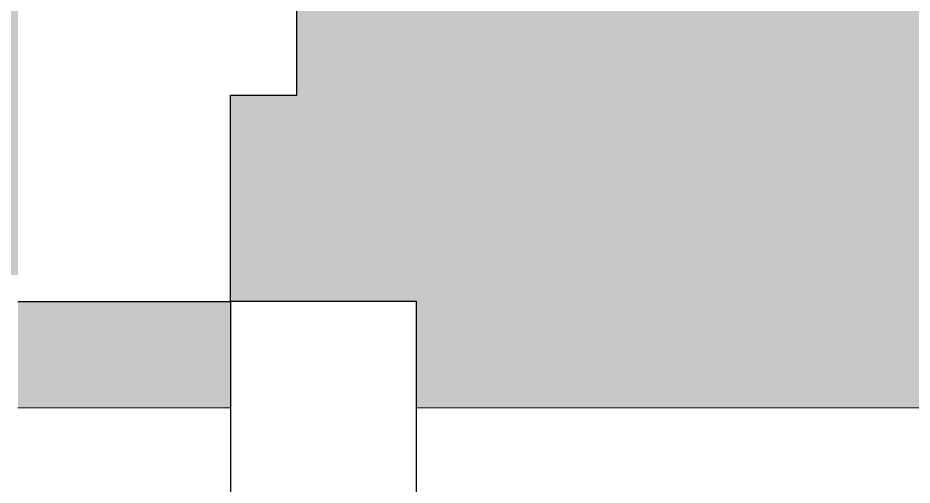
# Model space of a CAD drawing. Header units: inches. Extents: x -4061 to -1937, y 9836 to 11171.
# Drawn here: x -3494.92 to -3486.51, y 10344.86 to 10349.25 of the extents above; entities that cross this region are included whole.
import ezdxf

# ---------------------------------------------------------------- set-up
doc = ezdxf.new("R2010")
doc.units = ezdxf.units.IN
doc.header["$MEASUREMENT"] = 0
for name, color, linetype, lineweight in [('A-DOOR', 31, 'Continuous', 18), ('A-DOOR-6', 31, 'Continuous', 30), ('A-DOOR-7', 31, 'Continuous', 9), ('A-DOOR-FRAM', 31, 'Continuous', 30), ('A-WALL-PATT-6', 111, 'Continuous', 9), ('I-WALL', 2, 'Continuous', 18), ('I-WALL-1', 2, 'Continuous', 5)]:
    doc.layers.add(name, color=color, linetype=linetype, lineweight=lineweight)
pattern_1 = [(0, (0, -1152), (20.48, 5.12), [0.845, -14.515, 0.845, -14.515, -81.92]), (0, (0, -1152), (20.48, 5.12), [-30.72, 0.845, -29.875, 0.845, -14.515, -35.84]), (0, (0, -1152), (20.48, 5.12), [-76.8, 0.845, -9.395, 0.845, -24.755]), (120, (7.68, -1149.44), (-14.67405, 15.1762003), [0.845, -14.515, 0.845, -14.515, -81.92]), (120, (7.68, -1149.44), (-14.67405, 15.1762003), [-30.72, 0.845, -29.875, 0.845, -14.515, -35.84]), (120, (7.68, -1149.44), (-14.67405, 15.1762003), [-76.8, 0.845, -9.395, 0.845, -24.755]), (240, (10.24, -1139.2), (-5.80595, -20.2962003), [0.845, -14.515, 0.845, -14.515, -81.92]), (240, (10.24, -1139.2), (-5.80595, -20.2962003), [-30.72, 0.845, -29.875, 0.845, -14.515, -35.84]), (240, (10.24, -1139.2), (-5.80595, -20.2962003), [-76.8, 0.845, -9.395, 0.845, -24.755])]

# ---------------------------------------------------------------- blocks, each defined once
blk = doc.blocks.new('HOLLOW METAL - UNIT DOOR-1759293-ENLARGED RCP - 1ST FLOOR PLAN - WEST')
at = {"layer": 'A-DOOR-6'}
for p, q in [((16.25, 38.25), (16.25, 2.25)), ((18, 2.25), (18, 38.25)), ((16.25, 2.25), (18, 2.25))]:
    blk.add_line(p, q, dxfattribs=at)
at = {"layer": 'A-DOOR-7'}
blk.add_arc((18, 2.25), 36, 90, 180, dxfattribs=at)
at = {"layer": 'A-DOOR-FRAM'}
for p, q in [((18, 2.25), (18, 0.3125)), ((20, 2.25), (18, 2.25)), ((18, 0.3125), (17.375, 0.3125)), ((17.375, 0.3125), (17.375, -1.5625))]:
    blk.add_line(p, q, dxfattribs=at)

msp = doc.modelspace()

# ---------------------------------------------------------------- hatches: boundary and pattern name
at = {"layer": 'A-WALL-PATT-6'}
h = msp.add_hatch(dxfattribs=at)
h.set_pattern_fill('FP_10', color=256, style=0, pattern_type=2)
h.set_pattern_definition([(161.57, (0.32, -1151.68), (-2.560496185, -0.000537386), [0, -18.214, 2.022, 0]), (18.43, (-0.32, -1151.68), (-2.560496185, 0.000537386), [0, -18.214, 2.022, 0]), (108.43, (0.32, -1151.68), (1.27922091, -6.400876726), [6.07, -14.166]), (71.57, (-0.32, -1151.68), (1.27922091, 6.400876726), [6.07, -14.166])])
h.paths.add_polyline_path([(-3416.6487, 10346.8394), (-3413.7737, 10346.8394), (-3413.7737, 10350.3394), (-3454.9237, 10350.3394), (-3454.9237, 10346.8394), (-3421.439, 10346.8394)], flags=0)
h.paths.add_polyline_path([(-3764.1391, 10346.8394), (-3494.9237, 10346.8394), (-3494.9237, 10350.3394), (-3822.7237, 10350.3394), (-3822.7237, 10346.8394), (-3779.4681, 10346.8394)], flags=0)
h = msp.add_hatch(dxfattribs=at)
h.set_pattern_fill('FP_1', color=256, style=0, pattern_type=2)
h.set_pattern_definition(pattern_1)
h.paths.add_polyline_path([(-3416.2455, 10346.2144), (-3413.1487, 10346.2144), (-3413.7737, 10346.8394), (-3416.6487, 10346.8394), (-3416.6208, 10346.7962)], flags=0)
h.paths.add_polyline_path([(-3454.9237, 10346.2144), (-3417.2737, 10346.2144), (-3417.2737, 10346.8394), (-3454.9237, 10346.8394), (-3454.9237, 10346.5894)], flags=0)
h.paths.add_polyline_path([(-3748.8102, 10346.2144), (-3665.6044, 10346.2144), (-3665.6044, 10346.8394), (-3822.7237, 10346.8394), (-3822.7237, 10346.2144), (-3764.1391, 10346.2144)], flags=0)
h.paths.add_polyline_path([(-3595.5209, 10346.2144), (-3503.6737, 10346.2144), (-3503.6737, 10346.8394), (-3662.1044, 10346.8394), (-3662.1044, 10346.2144), (-3631.4794, 10346.2144)], flags=0)
h.paths.add_polyline_path([(-3494.9237, 10346.2144), (-3494.9237, 10346.8394), (-3500.1737, 10346.8294), (-3500.1737, 10346.2144), (-3495.3108, 10346.2144)], flags=0)
h = msp.add_hatch(dxfattribs=at)
h.set_pattern_fill('FP_1', color=256, style=0, pattern_type=2)
h.set_pattern_definition(pattern_1)
h.paths.add_polyline_path([(-3454.9237, 10345.5894), (-3417.2737, 10345.5894), (-3417.2737, 10346.2144), (-3454.9237, 10346.2144)], flags=0)
h.paths.add_polyline_path([(-3413.7737, 10345.5894), (-3412.5237, 10345.5894), (-3413.1487, 10346.2144), (-3416.2455, 10346.2144), (-3415.8423, 10345.5894)], flags=0)
h.paths.add_polyline_path([(-3665.6044, 10345.5894), (-3665.6044, 10346.2144), (-3822.7237, 10346.2144), (-3822.7237, 10345.5894), (-3672.6981, 10345.5894)], flags=0)
h.paths.add_polyline_path([(-3504.6693, 10345.5894), (-3503.6737, 10345.5894), (-3503.6737, 10346.2144), (-3662.1044, 10346.2144), (-3662.1044, 10345.5894), (-3504.7897, 10345.5894)], flags=0)
h.paths.add_polyline_path([(-3500.1737, 10345.5894), (-3494.9237, 10345.5894), (-3494.9237, 10346.2144), (-3500.1737, 10346.2044)], flags=0)
at = {"layer": 'I-WALL-1'}
h = msp.add_hatch(color=256, dxfattribs=at)
h.paths.add_polyline_path([(-3459.7117, 10345.5894), (-3454.9237, 10345.5894), (-3454.9237, 10346.5894), (-3456.9237, 10346.5894), (-3456.9237, 10348.5269), (-3457.5487, 10348.5386), (-3457.5487, 10350.4019), (-3456.9237, 10350.4019), (-3456.9237, 10351.5894), (-3492.9237, 10351.5894), (-3492.9237, 10350.4019), (-3492.2987, 10350.373), (-3492.2987, 10348.5269), (-3492.9237, 10348.5269), (-3492.9237, 10346.5894), (-3491.1737, 10346.5894), (-3491.1737, 10345.5894), (-3472.8894, 10345.5894)], flags=0)
h.paths.add_polyline_path([(-3494.9237, 10345.5894), (-3492.9237, 10345.5894), (-3492.9237, 10346.5894), (-3494.9237, 10346.5894), (-3494.9237, 10346.2144)], flags=0)

# ---------------------------------------------------------------- linework, layer by layer
at = {"layer": 'I-WALL'}
for p, q in [((-3494.9237, 10345.5894), (-3492.9237, 10345.5894)), ((-3491.1737, 10345.5894), (-3454.9237, 10345.5894))]:
    msp.add_line(p, q, dxfattribs=at)

# ---------------------------------------------------------------- block references
at = {"layer": 'A-DOOR', "rotation": 180}
msp.add_blockref('HOLLOW METAL - UNIT DOOR-1759293-ENLARGED RCP - 1ST FLOOR PLAN - WEST', (-3474.9237, 10348.8394), dxfattribs=at)

doc.saveas('drawing.dxf')
